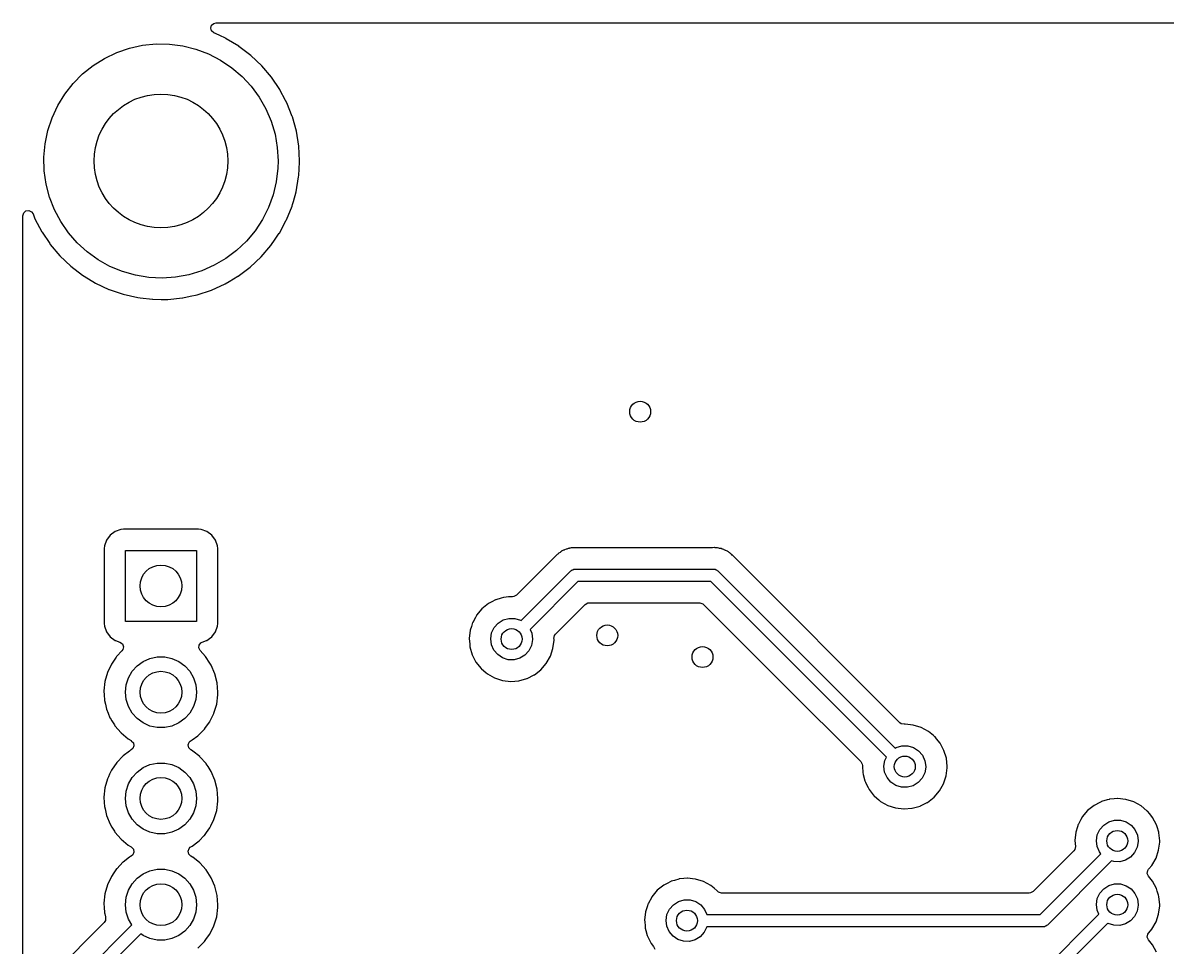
# Model space of a CAD drawing. Extents: x 126.1 to 177.1, y -128.7 to -65.
# Drawn here: x 126.08 to 153.43, y -87.09 to -64.99 of the extents above; entities that cross this region are included whole.
import ezdxf

# ---------------------------------------------------------------- set-up
doc = ezdxf.new("R2010")
doc.units = 0
doc.layers.add('BLACK', color=7, linetype='CONTINUOUS')

msp = doc.modelspace()

# ---------------------------------------------------------------- linework, layer by layer
at = {"layer": 'BLACK', "linetype": 'CONTINUOUS'}
for p, q in [((130.569, -65.1147), (130.59, -65.0467)), ((130.59, -65.0467), (130.644, -65.0005)), ((130.644, -65.0005), (130.695, -64.9895)), ((130.695, -64.9895), (151.58, -64.9895)), ((151.58, -64.9895), (172.514, -64.9895)), ((130.589, -65.1829), (130.569, -65.1147)), ((130.642, -65.2298), (130.589, -65.1829)), ((130.766, -65.287), (130.642, -65.2298)), ((130.935, -65.3655), (130.766, -65.287)), ((130.937, -65.3672), (130.935, -65.3655)), ((131.238, -65.5488), (130.937, -65.3672)), ((130.937, -65.3672), (130.937, -65.3672)), ((128.321, -65.6985), (128.626, -65.5941)), ((128.626, -65.5941), (128.941, -65.5255)), ((128.941, -65.5255), (129.262, -65.4934)), ((129.262, -65.4934), (129.584, -65.4985)), ((129.584, -65.4985), (129.904, -65.5406)), ((129.904, -65.5406), (130.216, -65.6191)), ((130.216, -65.6191), (130.518, -65.7331)), ((131.239, -65.5488), (131.238, -65.5488)), ((131.241, -65.5506), (131.239, -65.5488)), ((131.526, -65.7677), (131.241, -65.5506)), ((127.757, -66.0086), (128.03, -65.8373)), ((128.03, -65.8373), (128.321, -65.6985)), ((130.518, -65.7331), (130.804, -65.8809)), ((130.804, -65.8809), (131.072, -66.0607)), ((131.786, -66.0144), (131.526, -65.7677)), ((127.505, -66.2102), (127.757, -66.0086)), ((131.072, -66.0607), (131.317, -66.27)), ((132.018, -66.2877), (131.786, -66.0144)), ((127.08, -66.693), (127.279, -66.4393)), ((127.279, -66.4393), (127.505, -66.2102)), ((131.317, -66.27), (131.536, -66.5062)), ((132.219, -66.5845), (132.018, -66.2877)), ((126.911, -66.9678), (127.08, -66.693)), ((131.536, -66.5062), (131.727, -66.766)), ((132.221, -66.5875), (132.219, -66.5845)), ((132.357, -66.8445), (132.221, -66.5875)), ((132.221, -66.5875), (132.221, -66.5875)), ((126.776, -67.2602), (126.911, -66.9678)), ((131.727, -66.766), (131.887, -67.046)), ((132.387, -66.9012), (132.357, -66.8445)), ((132.388, -66.9043), (132.387, -66.9012)), ((132.516, -67.2265), (132.388, -66.9043)), ((126.674, -67.5663), (126.776, -67.2602)), ((131.887, -67.046), (132.013, -67.3425)), ((132.519, -67.2342), (132.516, -67.2265)), ((132.615, -67.5795), (132.519, -67.2342)), ((132.013, -67.3425), (132.105, -67.6516)), ((126.609, -67.8819), (126.674, -67.5663)), ((132.105, -67.6516), (132.16, -67.9692)), ((132.673, -67.9331), (132.615, -67.5795)), ((126.58, -68.203), (126.609, -67.8819)), ((132.16, -67.9692), (132.179, -68.291)), ((132.692, -68.291), (132.673, -67.9331)), ((126.589, -68.5253), (126.58, -68.203)), ((132.179, -68.291), (132.174, -68.4668)), ((132.673, -68.6373), (132.692, -68.3159)), ((132.692, -68.3141), (132.692, -68.291)), ((132.692, -68.3159), (132.692, -68.3141)), ((126.634, -68.8444), (126.589, -68.5253)), ((132.174, -68.4668), (132.135, -68.7868)), ((132.67, -68.6718), (132.673, -68.6373)), ((126.716, -69.1562), (126.634, -68.8444)), ((132.135, -68.7868), (132.06, -69.1003)), ((132.61, -69.025), (132.67, -68.6718)), ((126.833, -69.4566), (126.716, -69.1562)), ((132.06, -69.1003), (131.949, -69.403)), ((132.543, -69.262), (132.61, -69.025)), ((126.984, -69.7415), (126.833, -69.4566)), ((131.949, -69.403), (131.804, -69.691)), ((132.377, -69.7017), (132.512, -69.3697)), ((132.512, -69.3697), (132.522, -69.3335)), ((132.522, -69.3335), (132.543, -69.262)), ((126.078, -69.6006), (126.098, -69.5325)), ((126.078, -83.2355), (126.078, -69.6006)), ((126.098, -69.5325), (126.151, -69.486)), ((126.151, -69.486), (126.221, -69.4759)), ((126.221, -69.4759), (126.286, -69.5054)), ((126.286, -69.5054), (126.321, -69.5544)), ((126.321, -69.5544), (126.366, -69.6703)), ((126.366, -69.6703), (126.533, -69.9876)), ((127.167, -70.0071), (126.984, -69.7415)), ((131.804, -69.691), (131.627, -69.9604)), ((132.209, -70.0143), (132.375, -69.7048)), ((132.375, -69.7048), (132.377, -69.7017)), ((126.533, -69.9876), (126.535, -69.9904)), ((126.535, -69.9904), (126.535, -69.9904)), ((126.535, -69.9904), (126.719, -70.2638)), ((127.379, -70.25), (127.167, -70.0071)), ((131.627, -69.9604), (131.42, -70.2077)), ((132.111, -70.1575), (132.205, -70.0201)), ((132.205, -70.0201), (132.207, -70.0173)), ((132.205, -70.0201), (132.205, -70.0201)), ((132.207, -70.0173), (132.209, -70.0143)), ((132.209, -70.0143), (132.209, -70.0143)), ((126.719, -70.2638), (126.733, -70.285)), ((126.733, -70.285), (126.964, -70.5591)), ((127.617, -70.467), (127.379, -70.25)), ((131.42, -70.2077), (131.186, -70.4296)), ((132.004, -70.3126), (132.111, -70.1575)), ((126.964, -70.5591), (127.223, -70.8067)), ((127.879, -70.6551), (127.617, -70.467)), ((131.186, -70.4296), (130.929, -70.6232)), ((131.77, -70.5843), (132.004, -70.3126)), ((127.223, -70.8067), (127.507, -71.0249)), ((128.16, -70.8119), (127.879, -70.6551)), ((128.458, -70.9352), (128.16, -70.8119)), ((130.65, -70.7858), (130.355, -70.9154)), ((130.929, -70.6232), (130.65, -70.7858)), ((131.222, -71.0443), (131.509, -70.8292)), ((131.509, -70.8292), (131.77, -70.5843)), ((127.507, -71.0249), (127.539, -71.0443)), ((127.539, -71.0443), (127.81, -71.2093)), ((128.768, -71.0235), (128.458, -70.9352)), ((129.086, -71.0756), (128.768, -71.0235)), ((129.408, -71.0908), (129.086, -71.0756)), ((129.73, -71.0689), (129.408, -71.0908)), ((130.047, -71.0102), (129.73, -71.0689)), ((130.355, -70.9154), (130.047, -71.0102)), ((131.008, -71.1715), (131.219, -71.0461)), ((131.219, -71.0461), (131.222, -71.0443)), ((131.219, -71.0461), (131.219, -71.0461)), ((127.81, -71.2093), (127.81, -71.2093)), ((127.81, -71.2093), (127.813, -71.2111)), ((127.813, -71.2111), (127.816, -71.2125)), ((127.816, -71.2125), (127.816, -71.2125)), ((127.816, -71.2125), (128.135, -71.3616)), ((128.135, -71.3616), (128.135, -71.3616)), ((128.135, -71.3616), (128.138, -71.3631)), ((128.138, -71.3631), (128.141, -71.3642)), ((128.141, -71.3642), (128.141, -71.3642)), ((128.141, -71.3642), (128.474, -71.478)), ((130.248, -71.4884), (130.588, -71.3759)), ((130.588, -71.3759), (130.914, -71.2273)), ((130.914, -71.2273), (131.008, -71.1715)), ((128.474, -71.478), (128.474, -71.4781)), ((128.474, -71.4781), (128.477, -71.4792)), ((128.477, -71.4792), (128.826, -71.5579)), ((128.826, -71.5579), (128.879, -71.5639)), ((128.879, -71.5639), (129.179, -71.5981)), ((129.179, -71.5981), (129.179, -71.5981)), ((129.179, -71.5981), (129.183, -71.5985)), ((129.183, -71.5985), (129.186, -71.5985)), ((129.186, -71.5985), (129.186, -71.5985)), ((129.186, -71.5985), (129.38, -71.5995)), ((129.38, -71.5995), (129.541, -71.6004)), ((129.541, -71.6004), (129.544, -71.6)), ((129.544, -71.6), (129.894, -71.5639)), ((129.544, -71.6), (129.544, -71.6)), ((129.894, -71.5639), (129.897, -71.5635)), ((129.894, -71.5639), (129.894, -71.5639)), ((129.897, -71.5635), (129.901, -71.5628)), ((129.901, -71.5628), (130.073, -71.5258)), ((129.901, -71.5628), (129.901, -71.5628)), ((130.073, -71.5258), (130.248, -71.4884)), ((128.419, -77.0992), (128.282, -77.1504)), ((128.481, -77.0925), (128.419, -77.0992)), ((130.277, -77.0925), (128.481, -77.0925)), ((130.339, -77.0992), (130.277, -77.0925)), ((130.476, -77.1504), (130.339, -77.0992)), ((128.078, -77.3543), (128.027, -77.4907)), ((128.166, -77.2377), (128.078, -77.3543)), ((128.282, -77.1504), (128.166, -77.2377)), ((130.592, -77.2377), (130.476, -77.1504)), ((130.68, -77.3543), (130.592, -77.2377)), ((130.731, -77.4907), (130.68, -77.3543)), ((128.027, -77.4907), (128.021, -77.5528)), ((128.021, -77.5528), (128.021, -79.3491)), ((128.529, -79.301), (128.529, -77.601)), ((128.529, -77.601), (130.229, -77.601)), ((130.229, -77.601), (130.229, -79.301)), ((130.738, -77.5528), (130.731, -77.4907)), ((130.738, -79.3491), (130.738, -77.5528)), ((138.878, -77.6725), (138.863, -77.6877)), ((138.885, -77.6685), (138.878, -77.6725)), ((138.918, -77.649), (138.885, -77.6685)), ((138.885, -77.6685), (138.885, -77.6685)), ((138.928, -77.6425), (138.918, -77.649)), ((138.951, -77.6257), (138.928, -77.6425)), ((138.965, -77.6153), (138.951, -77.6257)), ((138.985, -77.6074), (138.965, -77.6153)), ((139.003, -77.5987), (138.985, -77.6074)), ((139.015, -77.5919), (139.003, -77.5987)), ((139.021, -77.5878), (139.015, -77.5919)), ((139.066, -77.5749), (139.021, -77.5878)), ((139.077, -77.5711), (139.066, -77.5749)), ((139.113, -77.557), (139.077, -77.5711)), ((139.12, -77.5541), (139.113, -77.557)), ((139.113, -77.557), (139.113, -77.557)), ((139.128, -77.5531), (139.12, -77.5541)), ((139.134, -77.5523), (139.128, -77.5531)), ((139.128, -77.5531), (139.128, -77.5531)), ((139.141, -77.5514), (139.134, -77.5523)), ((139.161, -77.5474), (139.141, -77.5514)), ((139.181, -77.5414), (139.161, -77.5474)), ((139.227, -77.54), (139.181, -77.5414)), ((139.239, -77.539), (139.227, -77.54)), ((139.244, -77.5385), (139.239, -77.539)), ((139.273, -77.5385), (139.244, -77.5385)), ((139.277, -77.5384), (139.273, -77.5385)), ((139.292, -77.5379), (139.277, -77.5384)), ((139.347, -77.5362), (139.292, -77.5379)), ((139.355, -77.5379), (139.347, -77.5362)), ((139.367, -77.5385), (139.355, -77.5379)), ((139.355, -77.5379), (139.355, -77.5379)), ((142.55, -77.5385), (139.367, -77.5385)), ((142.562, -77.5379), (142.55, -77.5385)), ((142.608, -77.5336), (142.562, -77.5379)), ((142.616, -77.5348), (142.608, -77.5336)), ((142.629, -77.5369), (142.616, -77.5348)), ((142.649, -77.5385), (142.629, -77.5369)), ((142.67, -77.5385), (142.649, -77.5385)), ((142.681, -77.5412), (142.67, -77.5385)), ((142.715, -77.55), (142.681, -77.5412)), ((142.727, -77.5524), (142.715, -77.55)), ((142.772, -77.5596), (142.727, -77.5524)), ((142.792, -77.5681), (142.772, -77.5596)), ((142.811, -77.5745), (142.792, -77.5681)), ((142.831, -77.5799), (142.811, -77.5745)), ((142.838, -77.5837), (142.831, -77.5799)), ((142.872, -77.6021), (142.838, -77.5837)), ((142.838, -77.5837), (142.838, -77.5837)), ((142.882, -77.6073), (142.872, -77.6021)), ((142.918, -77.6225), (142.882, -77.6073)), ((142.925, -77.6257), (142.918, -77.6225)), ((142.918, -77.6225), (142.918, -77.6225)), ((142.931, -77.6305), (142.925, -77.6257)), ((142.942, -77.6388), (142.931, -77.6305)), ((142.958, -77.6497), (142.942, -77.6388)), ((142.97, -77.6562), (142.958, -77.6497)), ((142.977, -77.66), (142.97, -77.6562)), ((143.011, -77.6916), (142.977, -77.66)), ((138.793, -77.7575), (137.878, -78.6723)), ((138.801, -77.7487), (138.793, -77.7575)), ((138.826, -77.7192), (138.801, -77.7487)), ((138.831, -77.7131), (138.826, -77.7192)), ((138.826, -77.7192), (138.826, -77.7192)), ((138.848, -77.7005), (138.831, -77.7131)), ((138.863, -77.6877), (138.848, -77.7005)), ((143.02, -77.6993), (143.011, -77.6916)), ((143.023, -77.7021), (143.02, -77.6993)), ((143.044, -77.7226), (143.023, -77.7021)), ((143.047, -77.7254), (143.044, -77.7226)), ((143.072, -77.7487), (143.047, -77.7254)), ((143.098, -77.7739), (143.072, -77.7487)), ((143.103, -77.7806), (143.098, -77.7739)), ((143.111, -77.7894), (143.103, -77.7806)), ((143.103, -77.7806), (143.103, -77.7806)), ((147.043, -81.7213), (143.111, -77.7894)), ((137.99, -79.2797), (139.179, -78.0909)), ((139.179, -78.0909), (139.196, -78.081)), ((139.196, -78.081), (139.21, -78.0671)), ((139.21, -78.0671), (139.229, -78.062)), ((139.229, -78.062), (139.246, -78.0521)), ((139.246, -78.0521), (139.266, -78.0521)), ((139.266, -78.0521), (139.285, -78.047)), ((139.285, -78.047), (142.587, -78.047)), ((142.587, -78.047), (142.606, -78.0521)), ((142.606, -78.0521), (142.626, -78.0521)), ((142.626, -78.0521), (142.643, -78.062)), ((142.643, -78.062), (142.662, -78.0671)), ((142.662, -78.0671), (142.676, -78.081)), ((142.676, -78.081), (142.693, -78.0909)), ((142.693, -78.0909), (146.93, -82.3281)), ((139.347, -78.347), (138.201, -79.493)), ((142.525, -78.347), (139.347, -78.347)), ((146.719, -82.5412), (142.525, -78.347)), ((137.508, -78.744), (137.381, -78.7814)), ((137.565, -78.7273), (137.508, -78.744)), ((137.571, -78.7255), (137.565, -78.7273)), ((137.565, -78.7273), (137.565, -78.7273)), ((137.577, -78.725), (137.571, -78.7255)), ((137.686, -78.7151), (137.577, -78.725)), ((137.577, -78.725), (137.577, -78.725)), ((137.768, -78.7076), (137.686, -78.7151)), ((137.774, -78.7083), (137.768, -78.7076)), ((137.776, -78.7085), (137.774, -78.7083)), ((137.774, -78.7083), (137.774, -78.7083)), ((137.779, -78.7083), (137.776, -78.7085)), ((137.78, -78.7083), (137.779, -78.7083)), ((137.816, -78.7063), (137.78, -78.7082)), ((137.78, -78.7082), (137.78, -78.7083)), ((137.878, -78.6723), (137.816, -78.7063)), ((137.052, -78.9969), (136.925, -79.1485)), ((137.206, -78.873), (137.052, -78.9969)), ((137.285, -78.8317), (137.206, -78.873)), ((137.376, -78.7842), (137.285, -78.8317)), ((137.381, -78.7814), (137.376, -78.7842)), ((137.376, -78.7842), (137.376, -78.7842)), ((138.809, -79.6041), (139.521, -78.8924)), ((139.521, -78.8924), (139.583, -78.8584)), ((139.583, -78.8584), (139.61, -78.8555)), ((139.61, -78.8555), (142.262, -78.8555)), ((142.262, -78.8555), (142.33, -78.8755)), ((142.33, -78.8755), (142.351, -78.8924)), ((142.351, -78.8924), (144.232, -80.7735)), ((130.229, -79.301), (128.529, -79.301)), ((136.895, -79.2021), (136.83, -79.3218)), ((136.922, -79.1539), (136.895, -79.2021)), ((136.925, -79.1485), (136.922, -79.1539)), ((136.922, -79.1539), (136.922, -79.1539)), ((137.437, -79.3402), (137.557, -79.2646)), ((137.557, -79.2646), (137.693, -79.2256)), ((137.693, -79.2256), (137.835, -79.2265)), ((137.835, -79.2265), (137.971, -79.2671)), ((137.971, -79.2671), (137.99, -79.2797)), ((128.021, -79.3491), (128.027, -79.4113)), ((128.027, -79.4113), (128.078, -79.5477)), ((128.078, -79.5477), (128.166, -79.6642)), ((130.592, -79.6642), (130.68, -79.5477)), ((130.68, -79.5477), (130.731, -79.4113)), ((130.731, -79.4113), (130.738, -79.3491)), ((136.77, -79.5103), (136.748, -79.7068)), ((136.799, -79.4187), (136.77, -79.5103)), ((136.828, -79.3276), (136.799, -79.4187)), ((136.83, -79.3218), (136.828, -79.3276)), ((136.828, -79.3276), (136.828, -79.3276)), ((137.261, -79.7149), (137.283, -79.5748)), ((137.283, -79.5748), (137.343, -79.4465)), ((137.343, -79.4465), (137.437, -79.3402)), ((138.201, -79.493), (138.241, -79.5806)), ((138.241, -79.5806), (138.261, -79.721)), ((128.166, -79.6642), (128.282, -79.7516)), ((128.282, -79.7516), (128.291, -79.7547)), ((128.291, -79.7547), (128.291, -79.7547)), ((128.291, -79.7547), (128.399, -79.7955)), ((128.399, -79.7955), (128.456, -79.8382)), ((128.456, -79.8382), (128.481, -79.9047)), ((130.281, -79.9336), (130.289, -79.8631)), ((130.289, -79.8631), (130.334, -79.8084)), ((130.334, -79.8084), (130.361, -79.7947)), ((130.361, -79.7947), (130.467, -79.7547)), ((130.467, -79.7547), (130.476, -79.7516)), ((130.476, -79.7516), (130.535, -79.7068)), ((130.535, -79.7068), (130.592, -79.6642)), ((136.748, -79.7068), (136.748, -79.713)), ((136.748, -79.713), (136.758, -79.8328)), ((136.758, -79.8328), (136.764, -79.9039)), ((137.279, -79.8554), (137.261, -79.7149)), ((137.337, -79.9852), (137.279, -79.8554)), ((138.261, -79.7332), (138.237, -79.873)), ((138.261, -79.721), (138.261, -79.7332)), ((138.749, -79.9455), (138.774, -79.7493)), ((138.773, -79.7055), (138.786, -79.6357)), ((138.774, -79.721), (138.773, -79.7055)), ((138.774, -79.7493), (138.774, -79.721)), ((138.786, -79.6357), (138.809, -79.6041)), ((128.317, -80.1374), (128.304, -80.1554)), ((128.32, -80.1331), (128.317, -80.1374)), ((128.317, -80.1374), (128.317, -80.1374)), ((128.446, -80.0005), (128.32, -80.1331)), ((128.466, -79.9741), (128.446, -80.0005)), ((128.481, -79.9047), (128.466, -79.9741)), ((130.312, -79.9975), (130.281, -79.9336)), ((130.44, -80.1385), (130.312, -79.9975)), ((130.459, -80.1593), (130.44, -80.1385)), ((136.764, -79.9039), (136.819, -80.094)), ((136.819, -80.094), (136.909, -80.2699)), ((137.428, -80.0937), (137.337, -79.9852)), ((137.546, -80.1723), (137.428, -80.0937)), ((138.08, -80.1057), (137.96, -80.1799)), ((138.176, -80.0006), (138.08, -80.1057)), ((138.237, -79.873), (138.176, -80.0006)), ((138.589, -80.3051), (138.687, -80.1332)), ((138.687, -80.1332), (138.749, -79.9455)), ((128.194, -80.3177), (128.1, -80.5203)), ((128.304, -80.1554), (128.194, -80.3177)), ((128.691, -80.4914), (128.81, -80.3593)), ((128.81, -80.3593), (128.954, -80.2549)), ((128.954, -80.2549), (129.116, -80.1826)), ((129.116, -80.1826), (129.29, -80.1456)), ((129.29, -80.1456), (129.468, -80.1456)), ((129.468, -80.1456), (129.642, -80.1826)), ((129.642, -80.1826), (129.804, -80.2549)), ((129.804, -80.2549), (129.948, -80.3593)), ((129.948, -80.3593), (130.067, -80.4914)), ((130.462, -80.1636), (130.459, -80.1593)), ((130.534, -80.2748), (130.462, -80.1636)), ((130.462, -80.1636), (130.462, -80.1636)), ((130.58, -80.3468), (130.534, -80.2748)), ((130.669, -80.5517), (130.58, -80.3468)), ((136.909, -80.2699), (137.032, -80.4249)), ((137.681, -80.2145), (137.546, -80.1723)), ((137.823, -80.2171), (137.681, -80.2145)), ((137.96, -80.1799), (137.823, -80.2171)), ((138.46, -80.4548), (138.589, -80.3051)), ((128.1, -80.5203), (128.04, -80.7355)), ((128.548, -80.8143), (128.603, -80.6453)), ((128.603, -80.6453), (128.691, -80.4914)), ((130.067, -80.4914), (130.156, -80.6453)), ((130.156, -80.6453), (130.21, -80.8143)), ((130.724, -80.7683), (130.669, -80.5517)), ((137.032, -80.4249), (137.037, -80.4289)), ((137.037, -80.4289), (137.037, -80.4289)), ((137.037, -80.4289), (137.144, -80.5203)), ((137.144, -80.5203), (137.183, -80.5531)), ((137.183, -80.5531), (137.355, -80.6496)), ((137.355, -80.6496), (137.543, -80.7107)), ((137.937, -80.719), (138.127, -80.6658)), ((138.127, -80.6658), (138.133, -80.663)), ((138.133, -80.663), (138.299, -80.5794)), ((138.133, -80.663), (138.133, -80.663)), ((138.299, -80.5794), (138.304, -80.5766)), ((138.299, -80.5794), (138.299, -80.5794)), ((138.304, -80.5766), (138.46, -80.4548)), ((128.04, -80.7355), (128.016, -80.9577)), ((128.016, -80.9577), (128.017, -80.9628)), ((128.529, -80.991), (128.548, -80.8143)), ((130.21, -80.8143), (130.229, -80.991)), ((130.742, -80.991), (130.724, -80.7683)), ((137.543, -80.7107), (137.74, -80.7341)), ((137.74, -80.7341), (137.746, -80.7337)), ((137.746, -80.7337), (137.931, -80.7194)), ((137.746, -80.7337), (137.746, -80.7337)), ((137.931, -80.7194), (137.937, -80.719)), ((137.931, -80.7194), (137.931, -80.7194)), ((144.232, -80.7735), (146.11, -82.6509)), ((128.017, -80.9628), (128.017, -80.9628)), ((128.017, -80.9628), (128.022, -81.0576)), ((128.022, -81.0576), (128.029, -81.1807)), ((128.029, -81.1807), (128.03, -81.1857)), ((128.03, -81.1857), (128.03, -81.1857)), ((128.03, -81.1857), (128.05, -81.2739)), ((128.548, -81.1677), (128.529, -80.991)), ((128.603, -81.3367), (128.548, -81.1677)), ((130.21, -81.1677), (130.156, -81.3367)), ((130.229, -80.991), (130.21, -81.1677)), ((130.711, -81.279), (130.741, -81.0576)), ((130.741, -81.0576), (130.742, -80.991)), ((128.05, -81.2739), (128.078, -81.3986)), ((128.078, -81.3986), (128.116, -81.4928)), ((128.116, -81.4928), (128.16, -81.6002)), ((128.691, -81.4906), (128.603, -81.3367)), ((128.81, -81.6227), (128.691, -81.4906)), ((130.067, -81.4906), (129.948, -81.6227)), ((130.156, -81.3367), (130.067, -81.4906)), ((130.586, -81.6154), (130.644, -81.4974)), ((130.644, -81.4974), (130.646, -81.4928)), ((130.644, -81.4974), (130.644, -81.4974)), ((130.646, -81.4928), (130.711, -81.279)), ((128.16, -81.6002), (128.162, -81.6056)), ((128.162, -81.6056), (128.206, -81.6764)), ((128.206, -81.6764), (128.265, -81.7725)), ((128.265, -81.7725), (128.279, -81.7961)), ((128.954, -81.7271), (128.81, -81.6227)), ((129.116, -81.7994), (128.954, -81.7271)), ((129.804, -81.7271), (129.642, -81.7994)), ((129.948, -81.6227), (129.804, -81.7271)), ((130.444, -81.8377), (130.544, -81.6973)), ((130.544, -81.6973), (130.547, -81.6931)), ((130.547, -81.6931), (130.586, -81.6154)), ((147.074, -81.744), (147.043, -81.7213)), ((147.143, -81.7577), (147.074, -81.744)), ((147.166, -81.7556), (147.143, -81.7577)), ((147.172, -81.7563), (147.166, -81.7556)), ((147.357, -81.7757), (147.172, -81.7563)), ((147.172, -81.7563), (147.172, -81.7563)), ((147.363, -81.7763), (147.357, -81.7757)), ((147.357, -81.7757), (147.357, -81.7757)), ((147.552, -81.8348), (147.363, -81.7763)), ((128.279, -81.7961), (128.425, -81.9649)), ((128.425, -81.9649), (128.597, -82.1076)), ((129.29, -81.8363), (129.116, -81.7994)), ((129.468, -81.8363), (129.29, -81.8363)), ((129.642, -81.7994), (129.468, -81.8363)), ((130.124, -82.1286), (130.259, -82.0322)), ((130.259, -82.0322), (130.417, -81.8745)), ((130.417, -81.8745), (130.444, -81.8377)), ((147.726, -81.9288), (147.552, -81.8348)), ((147.73, -81.9328), (147.726, -81.9288)), ((147.846, -82.0285), (147.73, -81.9328)), ((147.73, -81.9328), (147.73, -81.9328)), ((147.878, -82.0549), (147.846, -82.0285)), ((147.882, -82.0597), (147.878, -82.0549)), ((128.597, -82.1076), (128.668, -82.1488)), ((128.668, -82.1488), (128.67, -82.1505)), ((128.67, -82.1505), (128.719, -82.2021)), ((128.732, -82.2719), (128.706, -82.3376)), ((128.719, -82.2021), (128.732, -82.2719)), ((130.027, -82.2529), (130.052, -82.1865)), ((130.042, -82.3223), (130.027, -82.2529)), ((130.092, -82.3728), (130.042, -82.3223)), ((130.052, -82.1865), (130.08, -82.1599)), ((130.08, -82.1599), (130.124, -82.1286)), ((146.93, -82.3281), (146.955, -82.3126)), ((146.955, -82.3126), (147.091, -82.2736)), ((147.091, -82.2736), (147.233, -82.2745)), ((147.233, -82.2745), (147.369, -82.3151)), ((147.369, -82.3151), (147.488, -82.3922)), ((147.918, -82.1043), (147.882, -82.0597)), ((147.882, -82.0597), (147.882, -82.0597)), ((148.003, -82.2082), (147.918, -82.1043)), ((148.096, -82.3828), (148.003, -82.2082)), ((128.474, -82.5116), (128.32, -82.6731)), ((128.624, -82.3988), (128.474, -82.5116)), ((128.649, -82.3806), (128.624, -82.3988)), ((128.653, -82.3775), (128.649, -82.3806)), ((128.649, -82.3806), (128.649, -82.3806)), ((128.665, -82.371), (128.653, -82.3775)), ((128.706, -82.3376), (128.665, -82.371)), ((130.133, -82.3956), (130.092, -82.3728)), ((130.137, -82.3988), (130.133, -82.3956)), ((130.305, -82.5308), (130.137, -82.3988)), ((130.137, -82.3988), (130.137, -82.3988)), ((130.309, -82.534), (130.305, -82.5308)), ((130.305, -82.5308), (130.305, -82.5308)), ((130.459, -82.6993), (130.309, -82.534)), ((146.681, -82.6228), (146.719, -82.5412)), ((147.488, -82.3922), (147.58, -82.4996)), ((147.58, -82.4996), (147.639, -82.6286)), ((148.153, -82.5721), (148.096, -82.3828)), ((148.172, -82.769), (148.153, -82.5721)), ((128.194, -82.8577), (128.15, -82.9519)), ((128.32, -82.6731), (128.194, -82.8577)), ((128.81, -82.8993), (128.954, -82.7949)), ((128.954, -82.7949), (129.116, -82.7226)), ((129.116, -82.7226), (129.29, -82.6856)), ((129.29, -82.6856), (129.468, -82.6856)), ((129.468, -82.6856), (129.642, -82.7226)), ((129.642, -82.7226), (129.804, -82.7949)), ((129.804, -82.7949), (129.948, -82.8993)), ((130.462, -82.7036), (130.459, -82.6993)), ((130.504, -82.769), (130.462, -82.7036)), ((130.462, -82.7036), (130.462, -82.7036)), ((130.58, -82.8868), (130.504, -82.769)), ((146.11, -82.6509), (146.144, -82.7132)), ((146.144, -82.7132), (146.145, -82.7425)), ((146.145, -82.7425), (146.147, -82.7425)), ((146.147, -82.7425), (146.146, -82.7487)), ((146.146, -82.7487), (146.146, -82.7548)), ((146.146, -82.7548), (146.146, -82.761)), ((146.146, -82.761), (146.16, -82.9195)), ((146.659, -82.7629), (146.681, -82.6228)), ((146.677, -82.9034), (146.659, -82.7629)), ((147.659, -82.7812), (147.635, -82.921)), ((147.639, -82.6286), (147.659, -82.769)), ((147.659, -82.769), (147.659, -82.7812)), ((148.147, -82.9935), (148.172, -82.7973)), ((148.172, -82.7973), (148.172, -82.769)), ((128.1, -83.0603), (128.04, -83.2755)), ((128.121, -83.0139), (128.1, -83.0603)), ((128.15, -82.9519), (128.121, -83.0139)), ((128.603, -83.1853), (128.691, -83.0314)), ((128.691, -83.0314), (128.81, -82.8993)), ((129.948, -82.8993), (130.067, -83.0314)), ((130.067, -83.0314), (130.156, -83.1853)), ((130.669, -83.0917), (130.58, -82.8868)), ((130.724, -83.3083), (130.669, -83.0917)), ((146.16, -82.9195), (146.162, -82.9519)), ((146.162, -82.9519), (146.164, -82.9578)), ((146.164, -82.9578), (146.207, -83.1072)), ((146.207, -83.1072), (146.217, -83.142)), ((146.217, -83.142), (146.22, -83.1475)), ((146.22, -83.1475), (146.283, -83.2706)), ((146.735, -83.0332), (146.677, -82.9034)), ((146.826, -83.1417), (146.735, -83.0332)), ((146.944, -83.2203), (146.826, -83.1417)), ((147.574, -83.0486), (147.478, -83.1537)), ((147.635, -82.921), (147.574, -83.0486)), ((148.085, -83.1812), (148.147, -82.9935)), ((126.078, -111.044), (126.078, -83.2355)), ((128.04, -83.2755), (128.016, -83.4977)), ((128.529, -83.531), (128.548, -83.3543)), ((128.548, -83.3543), (128.603, -83.1853)), ((130.156, -83.1853), (130.21, -83.3543)), ((130.21, -83.3543), (130.229, -83.531)), ((130.742, -83.531), (130.724, -83.3083)), ((146.283, -83.2706), (146.307, -83.3179)), ((146.307, -83.3179), (146.43, -83.4729)), ((147.079, -83.2625), (146.944, -83.2203)), ((147.221, -83.2651), (147.079, -83.2625)), ((147.358, -83.2279), (147.221, -83.2651)), ((147.478, -83.1537), (147.358, -83.2279)), ((147.858, -83.5028), (147.987, -83.3531)), ((147.987, -83.3531), (148.085, -83.1812)), ((128.016, -83.4977), (128.017, -83.5028)), ((128.017, -83.5028), (128.017, -83.5028)), ((128.017, -83.5028), (128.024, -83.6274)), ((128.024, -83.6274), (128.029, -83.7207)), ((128.548, -83.7077), (128.529, -83.531)), ((130.229, -83.531), (130.21, -83.7077)), ((130.711, -83.819), (130.741, -83.5976)), ((130.741, -83.5976), (130.742, -83.5533)), ((130.742, -83.5343), (130.742, -83.531)), ((130.742, -83.5533), (130.742, -83.5343)), ((130.742, -83.5343), (130.742, -83.5343)), ((146.43, -83.4729), (146.435, -83.4769)), ((146.435, -83.4769), (146.435, -83.4769)), ((146.435, -83.4769), (146.542, -83.568)), ((146.542, -83.568), (146.581, -83.6011)), ((146.581, -83.6011), (146.753, -83.6976)), ((147.531, -83.711), (147.697, -83.6274)), ((147.697, -83.6274), (147.702, -83.6246)), ((147.697, -83.6274), (147.697, -83.6274)), ((147.702, -83.6246), (147.858, -83.5028)), ((151.821, -83.6274), (151.684, -83.699)), ((151.854, -83.6102), (151.821, -83.6274)), ((151.859, -83.6074), (151.854, -83.6102)), ((151.854, -83.6102), (151.854, -83.6102)), ((151.993, -83.568), (151.859, -83.6074)), ((152.043, -83.5533), (151.993, -83.568)), ((152.049, -83.5515), (152.043, -83.5533)), ((152.043, -83.5533), (152.043, -83.5533)), ((152.055, -83.551), (152.049, -83.5515)), ((152.164, -83.5411), (152.055, -83.551)), ((152.055, -83.551), (152.055, -83.551)), ((152.246, -83.5336), (152.164, -83.5411)), ((152.252, -83.5343), (152.246, -83.5336)), ((152.437, -83.5537), (152.252, -83.5343)), ((152.252, -83.5343), (152.252, -83.5343)), ((152.443, -83.5543), (152.437, -83.5537)), ((152.437, -83.5537), (152.437, -83.5537)), ((152.632, -83.6128), (152.443, -83.5543)), ((152.806, -83.7068), (152.632, -83.6128)), ((128.029, -83.7207), (128.03, -83.7257)), ((128.03, -83.7257), (128.03, -83.7257)), ((128.03, -83.7257), (128.043, -83.7821)), ((128.043, -83.7821), (128.078, -83.9386)), ((128.078, -83.9386), (128.162, -84.1456)), ((128.603, -83.8767), (128.548, -83.7077)), ((128.691, -84.0306), (128.603, -83.8767)), ((130.156, -83.8767), (130.067, -84.0306)), ((130.21, -83.7077), (130.156, -83.8767)), ((130.646, -84.0328), (130.711, -83.819)), ((146.753, -83.6976), (146.941, -83.7587)), ((146.941, -83.7587), (147.138, -83.7821)), ((147.138, -83.7821), (147.144, -83.7817)), ((147.144, -83.7817), (147.329, -83.7674)), ((147.144, -83.7817), (147.144, -83.7817)), ((147.329, -83.7674), (147.335, -83.767)), ((147.329, -83.7674), (147.329, -83.7674)), ((147.335, -83.767), (147.525, -83.7138)), ((147.525, -83.7138), (147.531, -83.711)), ((147.531, -83.711), (147.531, -83.711)), ((151.53, -83.8229), (151.403, -83.9745)), ((151.684, -83.699), (151.53, -83.8229)), ((152.81, -83.7108), (152.806, -83.7068)), ((152.947, -83.824), (152.81, -83.7108)), ((152.81, -83.7108), (152.81, -83.7108)), ((152.958, -83.8329), (152.947, -83.824)), ((152.962, -83.8377), (152.958, -83.8329)), ((153.013, -83.8999), (152.962, -83.8377)), ((152.962, -83.8377), (152.962, -83.8377)), ((153.083, -83.9862), (153.013, -83.8999)), ((128.162, -84.1456), (128.206, -84.2164)), ((128.206, -84.2164), (128.265, -84.3125)), ((128.81, -84.1627), (128.691, -84.0306)), ((128.954, -84.2671), (128.81, -84.1627)), ((129.948, -84.1627), (129.804, -84.2671)), ((130.067, -84.0306), (129.948, -84.1627)), ((130.468, -84.3442), (130.544, -84.2373)), ((130.544, -84.2373), (130.547, -84.2331)), ((130.547, -84.2331), (130.571, -84.186)), ((130.571, -84.186), (130.644, -84.0374)), ((130.644, -84.0374), (130.646, -84.0328)), ((130.644, -84.0374), (130.644, -84.0374)), ((151.287, -84.2115), (151.248, -84.3363)), ((151.306, -84.1536), (151.287, -84.2115)), ((151.308, -84.1478), (151.306, -84.1536)), ((151.306, -84.1536), (151.306, -84.1536)), ((151.371, -84.0328), (151.308, -84.1478)), ((151.4, -83.9799), (151.371, -84.0328)), ((151.403, -83.9745), (151.4, -83.9799)), ((151.4, -83.9799), (151.4, -83.9799)), ((151.821, -84.2725), (151.915, -84.1662)), ((151.915, -84.1662), (152.035, -84.0906)), ((152.035, -84.0906), (152.171, -84.0516)), ((152.171, -84.0516), (152.313, -84.0525)), ((152.313, -84.0525), (152.449, -84.0931)), ((152.449, -84.0931), (152.568, -84.1702)), ((152.568, -84.1702), (152.66, -84.2776)), ((153.176, -84.1608), (153.083, -83.9862)), ((153.191, -84.2115), (153.176, -84.1608)), ((153.23, -84.34), (153.191, -84.2115)), ((128.265, -84.3125), (128.279, -84.3361)), ((128.279, -84.3361), (128.425, -84.5049)), ((128.425, -84.5049), (128.597, -84.6476)), ((129.116, -84.3394), (128.954, -84.2671)), ((129.29, -84.3763), (129.116, -84.3394)), ((129.468, -84.3763), (129.29, -84.3763)), ((129.642, -84.3394), (129.468, -84.3763)), ((129.804, -84.2671), (129.642, -84.3394)), ((130.288, -84.5435), (130.413, -84.4181)), ((130.413, -84.4181), (130.417, -84.4145)), ((130.417, -84.4145), (130.468, -84.3442)), ((151.248, -84.3363), (151.226, -84.5328)), ((151.739, -84.5409), (151.761, -84.4008)), ((151.761, -84.4008), (151.821, -84.2725)), ((152.66, -84.2776), (152.719, -84.4066)), ((152.719, -84.4066), (152.739, -84.547)), ((153.233, -84.3501), (153.23, -84.34)), ((153.252, -84.547), (153.233, -84.3501)), ((128.597, -84.6476), (128.653, -84.6804)), ((128.653, -84.6804), (128.67, -84.6905)), ((128.67, -84.6905), (128.719, -84.7421)), ((128.719, -84.7421), (128.732, -84.8119)), ((130.027, -84.7929), (130.052, -84.7265)), ((130.052, -84.7265), (130.08, -84.6999)), ((130.08, -84.6999), (130.124, -84.6686)), ((130.124, -84.6686), (130.259, -84.5722)), ((130.259, -84.5722), (130.288, -84.5435)), ((151.202, -84.7801), (150.225, -85.7566)), ((151.224, -84.75), (151.202, -84.7801)), ((151.238, -84.6804), (151.224, -84.75)), ((151.226, -84.5328), (151.226, -84.539)), ((151.226, -84.539), (151.238, -84.6804)), ((151.757, -84.6814), (151.739, -84.5409)), ((151.815, -84.8112), (151.757, -84.6814)), ((152.715, -84.699), (152.654, -84.8266)), ((152.739, -84.5592), (152.715, -84.699)), ((152.739, -84.547), (152.739, -84.5592)), ((153.165, -84.9592), (153.227, -84.7715)), ((153.227, -84.7715), (153.252, -84.5753)), ((153.252, -84.5753), (153.252, -84.547)), ((128.47, -85.0554), (128.403, -85.1258)), ((128.474, -85.0516), (128.47, -85.0554)), ((128.624, -84.9388), (128.474, -85.0516)), ((128.649, -84.9206), (128.624, -84.9388)), ((128.653, -84.9175), (128.649, -84.9206)), ((128.649, -84.9206), (128.649, -84.9206)), ((128.665, -84.911), (128.653, -84.9175)), ((128.706, -84.8776), (128.665, -84.911)), ((128.732, -84.8119), (128.706, -84.8776)), ((130.042, -84.8623), (130.027, -84.7929)), ((130.092, -84.9128), (130.042, -84.8623)), ((130.133, -84.9356), (130.092, -84.9128)), ((130.137, -84.9388), (130.133, -84.9356)), ((130.305, -85.0708), (130.137, -84.9388)), ((130.137, -84.9388), (130.137, -84.9388)), ((150.399, -86.302), (151.849, -84.852)), ((152.102, -85.0228), (150.567, -86.558)), ((151.849, -84.852), (151.815, -84.8112)), ((152.159, -85.0405), (152.102, -85.0228)), ((152.301, -85.0431), (152.159, -85.0405)), ((152.438, -85.0059), (152.301, -85.0431)), ((152.558, -84.9317), (152.438, -85.0059)), ((152.654, -84.8266), (152.558, -84.9317)), ((153.067, -85.1311), (153.165, -84.9592)), ((128.254, -85.3097), (128.194, -85.3977)), ((128.317, -85.2174), (128.254, -85.3097)), ((128.32, -85.2131), (128.317, -85.2174)), ((128.317, -85.2174), (128.317, -85.2174)), ((128.403, -85.1258), (128.32, -85.2131)), ((128.81, -85.4393), (128.954, -85.3349)), ((128.954, -85.3349), (129.116, -85.2626)), ((129.116, -85.2626), (129.29, -85.2256)), ((129.29, -85.2256), (129.468, -85.2256)), ((129.468, -85.2256), (129.642, -85.2626)), ((129.642, -85.2626), (129.804, -85.3349)), ((129.804, -85.3349), (129.948, -85.4393)), ((130.309, -85.074), (130.305, -85.0708)), ((130.305, -85.0708), (130.305, -85.0708)), ((130.459, -85.2393), (130.309, -85.074)), ((130.58, -85.4268), (130.459, -85.2393)), ((152.956, -85.3223), (152.968, -85.2523)), ((152.983, -85.3877), (152.956, -85.3223)), ((152.968, -85.2523), (152.985, -85.2257)), ((152.985, -85.2257), (152.993, -85.2174)), ((152.993, -85.2174), (153.067, -85.1311)), ((128.1, -85.6003), (128.04, -85.8155)), ((128.194, -85.3977), (128.1, -85.6003)), ((128.603, -85.7253), (128.691, -85.5714)), ((128.691, -85.5714), (128.81, -85.4393)), ((129.948, -85.4393), (130.067, -85.5714)), ((130.067, -85.5714), (130.156, -85.7253)), ((130.669, -85.6317), (130.58, -85.4268)), ((141.397, -85.604), (141.243, -85.7279)), ((141.476, -85.5627), (141.397, -85.604)), ((141.567, -85.5152), (141.476, -85.5627)), ((141.572, -85.5124), (141.567, -85.5152)), ((141.567, -85.5152), (141.567, -85.5152)), ((141.651, -85.4892), (141.572, -85.5124)), ((141.756, -85.4583), (141.651, -85.4892)), ((141.762, -85.4565), (141.756, -85.4583)), ((141.756, -85.4583), (141.756, -85.4583)), ((141.768, -85.456), (141.762, -85.4565)), ((141.877, -85.4461), (141.768, -85.456)), ((141.768, -85.456), (141.768, -85.456)), ((141.959, -85.4386), (141.877, -85.4461)), ((141.965, -85.4393), (141.959, -85.4386)), ((142.15, -85.4587), (141.965, -85.4393)), ((141.965, -85.4393), (141.965, -85.4393)), ((142.156, -85.4593), (142.15, -85.4587)), ((142.15, -85.4587), (142.15, -85.4587)), ((142.345, -85.5178), (142.156, -85.4593)), ((142.519, -85.6118), (142.345, -85.5178)), ((152.035, -85.6146), (152.171, -85.5756)), ((152.171, -85.5756), (152.313, -85.5765)), ((152.313, -85.5765), (152.449, -85.6171)), ((153.083, -85.5102), (152.983, -85.3877)), ((153.176, -85.6848), (153.083, -85.5102)), ((128.04, -85.8155), (128.016, -86.0377)), ((128.548, -85.8943), (128.603, -85.7253)), ((130.156, -85.7253), (130.21, -85.8943)), ((130.724, -85.8483), (130.669, -85.6317)), ((130.742, -86.071), (130.724, -85.8483)), ((141.113, -85.8849), (141.111, -85.8879)), ((141.116, -85.8795), (141.113, -85.8849)), ((141.113, -85.8849), (141.113, -85.8849)), ((141.243, -85.7279), (141.116, -85.8795)), ((142.523, -85.6158), (142.519, -85.6118)), ((142.6, -85.6794), (142.523, -85.6158)), ((142.523, -85.6158), (142.523, -85.6158)), ((142.671, -85.7379), (142.6, -85.6794)), ((142.675, -85.7427), (142.671, -85.7379)), ((142.679, -85.7471), (142.675, -85.7427)), ((142.675, -85.7427), (142.675, -85.7427)), ((142.708, -85.7735), (142.679, -85.7471)), ((142.776, -85.7935), (142.708, -85.7735)), ((150.136, -85.7935), (142.776, -85.7935)), ((150.163, -85.7906), (150.136, -85.7935)), ((150.225, -85.7566), (150.163, -85.7906)), ((151.761, -85.9248), (151.821, -85.7965)), ((151.821, -85.7965), (151.915, -85.6902)), ((151.915, -85.6902), (152.035, -85.6146)), ((152.449, -85.6171), (152.568, -85.6942)), ((152.568, -85.6942), (152.66, -85.8016)), ((152.66, -85.8016), (152.719, -85.9306)), ((153.195, -85.7471), (153.176, -85.6848)), ((153.224, -85.8433), (153.195, -85.7471)), ((153.233, -85.8741), (153.224, -85.8433)), ((153.252, -86.071), (153.233, -85.8741)), ((128.016, -86.0377), (128.017, -86.0428)), ((128.017, -86.0428), (128.017, -86.0428)), ((128.017, -86.0428), (128.022, -86.1376)), ((128.022, -86.1376), (128.029, -86.2607)), ((128.529, -86.071), (128.548, -85.8943)), ((128.548, -86.2477), (128.529, -86.071)), ((130.21, -85.8943), (130.229, -86.071)), ((130.229, -86.071), (130.21, -86.2477)), ((130.711, -86.359), (130.741, -86.1376)), ((130.741, -86.1376), (130.742, -86.071)), ((141.006, -86.0993), (140.961, -86.2413)), ((141.019, -86.0586), (141.006, -86.0993)), ((141.021, -86.0528), (141.019, -86.0586)), ((141.019, -86.0586), (141.019, -86.0586)), ((141.111, -85.8879), (141.021, -86.0528)), ((141.534, -86.1775), (141.628, -86.0712)), ((141.628, -86.0712), (141.748, -85.9956)), ((141.748, -85.9956), (141.884, -85.9566)), ((141.884, -85.9566), (142.026, -85.9575)), ((142.026, -85.9575), (142.162, -85.9981)), ((142.162, -85.9981), (142.281, -86.0752)), ((142.281, -86.0752), (142.373, -86.1826)), ((151.739, -86.0649), (151.761, -85.9248)), ((151.757, -86.2054), (151.739, -86.0649)), ((152.739, -86.0832), (152.715, -86.223)), ((152.719, -85.9306), (152.739, -86.071)), ((152.739, -86.071), (152.739, -86.0832)), ((153.227, -86.2955), (153.252, -86.0993)), ((153.252, -86.0993), (153.252, -86.071)), ((128.029, -86.2607), (128.03, -86.2657)), ((128.03, -86.2657), (128.03, -86.2657)), ((128.03, -86.2657), (128.036, -86.2894)), ((128.036, -86.2894), (128.051, -86.359)), ((128.051, -86.359), (128.056, -86.3798)), ((128.056, -86.3798), (128.051, -86.4506)), ((128.603, -86.4167), (128.548, -86.2477)), ((128.683, -86.5553), (128.603, -86.4167)), ((130.156, -86.4167), (130.067, -86.5706)), ((130.21, -86.2477), (130.156, -86.4167)), ((130.646, -86.5728), (130.711, -86.359)), ((140.961, -86.2413), (140.939, -86.4378)), ((141.452, -86.4459), (141.474, -86.3058)), ((141.474, -86.3058), (141.534, -86.1775)), ((142.373, -86.1826), (142.428, -86.302)), ((142.428, -86.302), (150.399, -86.302)), ((150.399, -87.699), (151.799, -86.2992)), ((151.799, -86.2992), (151.757, -86.2054)), ((152.654, -86.3506), (152.558, -86.4557)), ((152.715, -86.223), (152.654, -86.3506)), ((153.165, -86.4832), (153.227, -86.2955)), ((128.022, -86.4966), (126.77, -87.7486)), ((127.072, -88.1662), (128.683, -86.5553)), ((128.051, -86.4506), (128.022, -86.4966)), ((129.948, -86.7027), (129.804, -86.8071)), ((130.067, -86.5706), (129.948, -86.7027)), ((130.552, -86.764), (130.644, -86.5774)), ((130.644, -86.5774), (130.646, -86.5728)), ((130.644, -86.5774), (130.644, -86.5774)), ((140.939, -86.4378), (140.942, -86.4773)), ((140.942, -86.4773), (140.95, -86.5728)), ((140.95, -86.5728), (140.955, -86.6349)), ((140.955, -86.6349), (140.97, -86.6854)), ((140.97, -86.6854), (141.004, -86.8048)), ((141.47, -86.5864), (141.452, -86.4459)), ((141.528, -86.7162), (141.47, -86.5864)), ((142.428, -86.604), (142.367, -86.7316)), ((142.429, -86.602), (142.428, -86.604)), ((150.461, -86.602), (142.429, -86.602)), ((150.48, -86.5969), (150.461, -86.602)), ((150.5, -86.5969), (150.48, -86.5969)), ((150.517, -86.587), (150.5, -86.5969)), ((150.536, -86.5819), (150.517, -86.587)), ((150.55, -86.5679), (150.536, -86.5819)), ((150.567, -86.558), (150.55, -86.5679)), ((152.009, -86.5127), (150.567, -87.955)), ((152.024, -86.5223), (152.009, -86.5127)), ((152.159, -86.5645), (152.024, -86.5223)), ((152.301, -86.5671), (152.159, -86.5645)), ((152.438, -86.5299), (152.301, -86.5671)), ((152.558, -86.4557), (152.438, -86.5299)), ((152.991, -86.7427), (153.067, -86.6551)), ((153.067, -86.6551), (153.165, -86.4832)), ((128.897, -86.7654), (127.328, -88.3344)), ((128.954, -86.8071), (128.897, -86.7654)), ((129.116, -86.8794), (128.954, -86.8071)), ((129.29, -86.9163), (129.116, -86.8794)), ((129.468, -86.9163), (129.29, -86.9163)), ((129.642, -86.8794), (129.468, -86.9163)), ((129.804, -86.8071), (129.642, -86.8794)), ((130.259, -87.1122), (130.417, -86.9545)), ((130.417, -86.9545), (130.47, -86.8809)), ((130.47, -86.8809), (130.544, -86.7773)), ((130.544, -86.7773), (130.547, -86.7731)), ((130.547, -86.7731), (130.552, -86.764)), ((141.004, -86.8048), (141.01, -86.825)), ((141.01, -86.825), (141.1, -87.0009)), ((141.619, -86.8247), (141.528, -86.7162)), ((141.737, -86.9033), (141.619, -86.8247)), ((141.872, -86.9455), (141.737, -86.9033)), ((142.014, -86.9481), (141.872, -86.9455)), ((142.151, -86.9109), (142.014, -86.9481)), ((142.271, -86.8367), (142.151, -86.9109)), ((142.367, -86.7316), (142.271, -86.8367)), ((152.956, -86.8463), (152.968, -86.7763)), ((152.983, -86.9117), (152.956, -86.8463)), ((152.968, -86.7763), (152.985, -86.7497)), ((153.083, -87.0342), (152.983, -86.9117)), ((152.985, -86.7497), (152.991, -86.7427)), ((141.1, -87.0009), (141.156, -87.0717)), ((141.156, -87.0717), (141.183, -87.1375)), ((153.176, -87.2088), (153.083, -87.0342))]:
    msp.add_line(p, q, dxfattribs=at)
at = {"layer": 'BLACK'}
for centre, radius in [((129.379, -68.291), 1.6), ((140.834, -74.2854), 0.25), ((129.379, -78.451), 0.5), ((137.761, -79.721), 0.25), ((140.047, -79.6335), 0.25), ((142.324, -80.1509), 0.25), ((129.379, -80.991), 0.5), ((147.159, -82.769), 0.25), ((129.379, -83.531), 0.5), ((152.239, -84.547), 0.25), ((129.379, -86.071), 0.5), ((152.239, -86.071), 0.25), ((141.952, -86.452), 0.25)]:
    msp.add_circle(centre, radius, dxfattribs=at)

doc.saveas('drawing.dxf')
